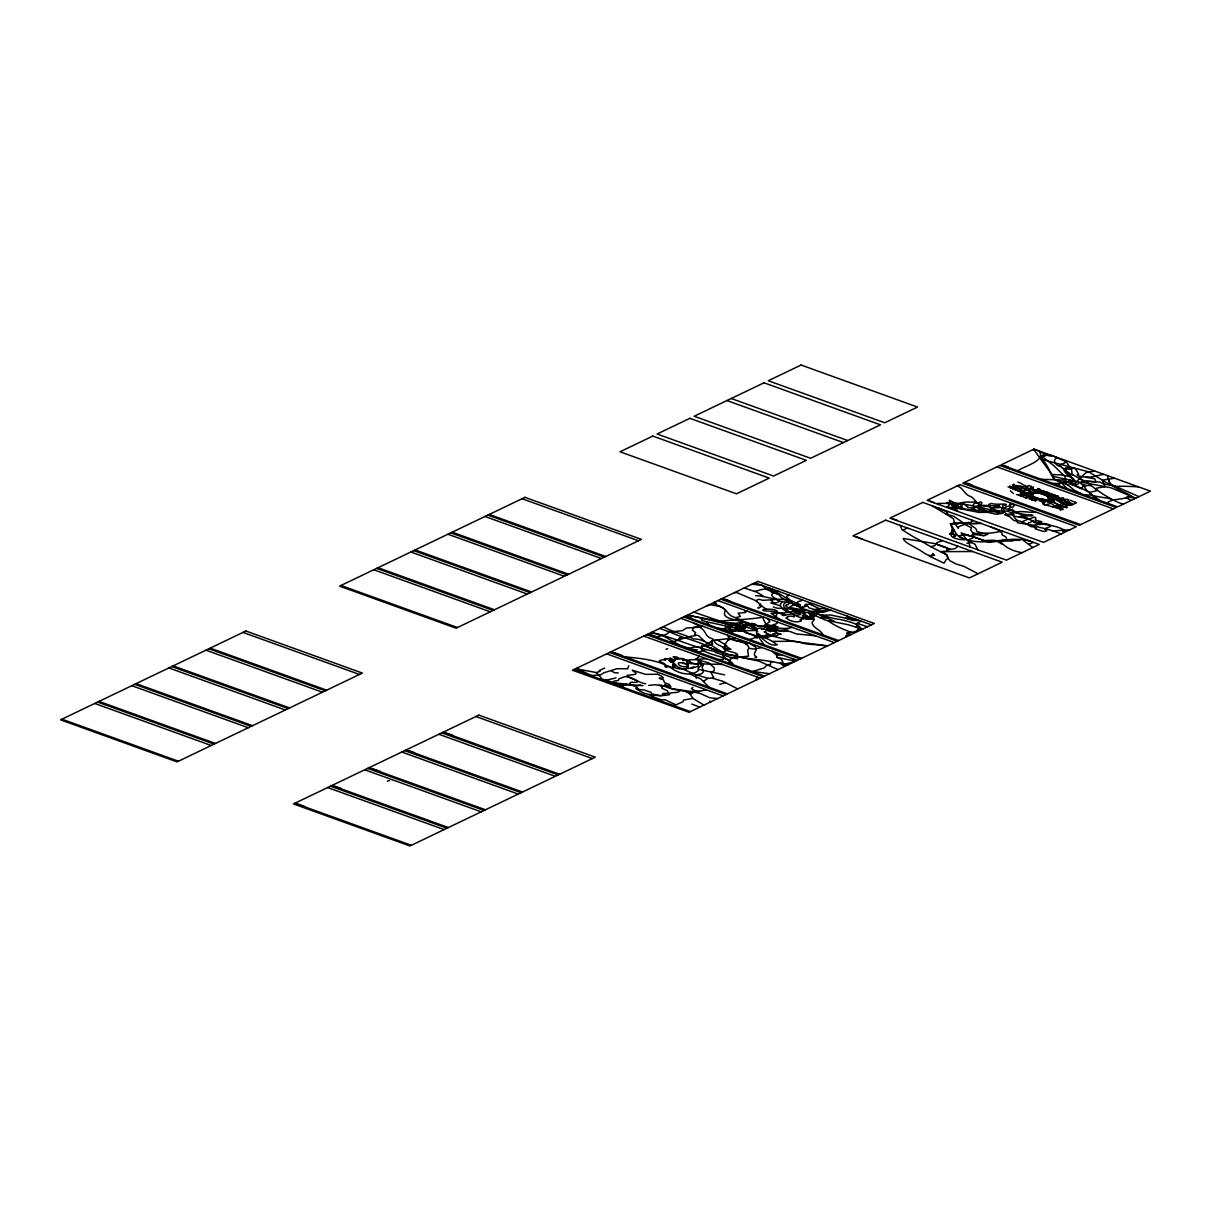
<?xml version="1.0" encoding="UTF-8"?>
<svg xmlns="http://www.w3.org/2000/svg" width="1211" height="1211" viewBox="0 0 1211 1211"><rect width="100%" height="100%" fill="white"/><g stroke="black" fill="none" stroke-linecap="round" stroke-linejoin="round"><path stroke-width="1.5" d="M958.355 528.405L954.465 522.925L953.526 518.913L948.319 515.417L946.911 511.965L938.828 508.181M1138.93 496.631L1114.983 486.126L1103.66 483.976L1099.679 481.978L1084.481 481.07L1083.603 482.387L1078.804 482.266L1070.448 480.131L1067.935 481.584L1062.637 482.19L1054.281 479.147L1053.373 476.423L1065.968 479.284L1065.438 483.022L1074.414 490.258L1080.969 493.634M741.026 629.024L742.752 629.735L735.228 628.479L744.371 629.084L744.765 631.34M744.175 630.174C747.338 619.941 757.45 626.193 759.6 626.193C766.336 627.086 766.896 623.15 770.59 625.648C758.389 629.266 742.752 620.562 732.049 616.308C726.963 614.068 726.055 606.772 716.367 605.833A3.436 1.196 10.2 0 0 715.429 605.682L710.751 604.758L707.133 605.727M846.792 636.653L845.823 635.593L848.321 634.927L846.519 633.126L855.148 631.718L859.598 628.857L862.762 628.993M690.527 694.297L684.548 690.512L670.44 688.529L664.006 686.092L661.191 686.44L662.356 687.212L661.963 688.302L667.246 690.679L668.911 693.282L662.795 693.479L665.339 694.842L660.252 695.735L651.457 693.782L651.124 692.359L644.297 690.028L636.35 689.21L638.424 688.817L636.305 686.698L630.023 684.457L609.33 682.353M669.123 684.472C666.761 683.488 663.537 682.732 663.976 681.021C664.688 678.977 657.195 678.765 659.617 677.933C668.411 679.946 658.86 674.3 657.391 674.27M1002.753 513.207C1004.615 513.161 999.908 509.498 1001.906 508.635C1005.539 507.803 999.257 504.064 1005.448 505.562C1009.762 502.55 996.653 505.471 991.567 503.398C980.955 506.501 1001.754 505.789 999.272 505.456C996.986 508.302 1013.259 509.498 1017.588 513.161C1022.901 514.115 1024.218 518.838 1029.607 519.625C1032.832 520.382 1042.989 525.831 1038.962 522.319A17.105 5.994 10.2 0 0 1040.87 522.395C1045.184 521.078 1032.12 521.124 1035.859 519.05C1036.495 514.206 1028.033 520.866 1027.927 518.459C1025.49 515.583 1013.304 518.051 1022.145 516.098C1024.567 515.265 1037.116 516.673 1031.409 514.811C1027.761 515.553 1020.752 513.449 1013.501 512.45C1019.026 510.724 1008.173 511.617 1012.79 509.241C1012.108 511.118 1004.055 508.726 1009.853 509.377C1007.491 506.44 1013.864 508.559 1014.485 505.184C1013.577 504.306 1006.598 502.777 1010.807 505.941C1007.325 506.092 998.591 508.287 1007.037 514.327L1013.35 514.054L1013.985 514.781L1004.721 514.751L1009.58 516.688L1013.743 520.427L1016.816 521.169L1017.694 522.834L1027.276 524.242L1030.546 526.513L1036.359 527.466L1035.314 528.692M1067.557 507.197C1057.566 506.455 1051.299 499.265 1041.505 499.204C1036.328 499.114 1033.937 502.535 1029.32 497.676C1015.545 491.303 1030.667 491.515 1033.997 497.464M718.804 659.586L723.572 659.193L724.829 657.724C721.605 655.499 721.695 652.139 724.814 651.609C728.189 650.579 719.955 647.809 724.799 647.113C723.588 642.905 730.309 640.135 729.431 635.881M957.114 485.959C964.107 488.078 963.487 494.482 971.343 496.813C975.566 499.719 977.701 505.91 984.785 506.183A14.138 4.95 10.2 0 0 985.572 506.183C990.689 505.986 988.539 508.847 996.259 507.651C1005.841 508.272 990.976 504.76 989.69 510.618M991.991 508.136C996.365 511.33 1001.497 511.375 1006.916 511.133C1014.091 511.905 1012.865 520.579 1020.555 521.305C1032.378 527.118 1048.166 527.89 1061.003 534.021M1030.682 489.123L1047.333 491.954M745.598 622.696C748.534 623.907 751.38 625.966 751.789 626.783M776.584 632.611C776.856 633.156 780.384 634.276 781.216 634.216C774.813 634.004 780.005 637.44 772.996 634.17M776.236 644.252C770.196 638.787 762.763 637.909 758.041 633.398M1046.758 500.113L1051.224 501.702M767.532 634.958L769.394 635.336M769.303 635.291L793.25 641.391L827.673 645.811M1013.789 484.067L1013.668 485.838A3.572 1.256 10.2 0 1 1014.954 486.247L1022.372 490.606L1023.855 492.832M1096.757 499.326L1086.767 490.349L1083.86 486.126L1085.798 486.005L1080.394 483.386L1082.785 480.495L1072.144 474.318L1071.584 469.898L1066.255 461.769L1054.372 456.471M1052.056 501.626C1054.993 497.751 1040.385 493.361 1035.541 491.817A21.571 7.554 10.2 0 0 1034.724 491.409C1028.184 487.049 1022.417 485.717 1016.317 487.11M1048.469 500.128C1049.241 490.001 1033.982 495.496 1029.728 490.516A14.653 5.132 10.2 0 1 1028.487 489.971L1029.108 489.592A2.528 0.893 10.2 0 0 1030.213 489.305L1031.136 489.289M1038.205 488.669L1039.053 492.756M1033.694 449.281L1040.567 459.045L1088.613 471.836L1102.373 480.177L1105.007 486.746L1096.56 488.139L1096.106 489.123L1097.378 490.516L1089.733 492.347L1071.145 483.356L1074.823 480.419L1059.504 464.963L1064.863 462.92L1065.332 460.422M1017.679 470.776C1023.628 466.22 1047.333 460.755 1038.675 450.78M765.791 635.366L767.199 636.002L767.123 635.048M817.107 614.068C821.088 613.932 821.512 618.579 825.327 616.777M1030.531 541.287C1008.385 534.732 985.739 547.281 963.956 538.728C956.932 537.396 955.479 532.083 952.694 527.557C946.911 519.549 964.35 524.953 968.558 522.319L970.677 523.031L971.933 520.14M786.272 618.155C789.648 620.895 795.763 623.12 801.394 620.986C796.55 618.473 806.299 619.865 804.437 617.777C802.469 616.157 800.88 616.096 804.271 614.628M861.717 629.493C858.902 623.786 849.471 621.637 840.101 619.442C828.581 618.397 818.152 612.433 806.45 612.342L798.791 612.857L795.339 611.055L783.184 613.114L770.998 613.205L779.506 619.215M1006.613 538.834L1005.872 536.912L1002.027 534.823A17.908 6.267 10.2 0 0 1001.997 533.279L1000.241 530.872L991.022 527.027M1017.967 490.803L1017.134 490.319A22.464 7.872 10.2 0 0 1016.725 489.819C1018.073 487.306 1025.217 488.457 1028.442 489.744M1021.009 488.139L1021.615 487.594A4.299 1.499 10.2 0 1 1022.629 488.063L1023.446 488.351M1033.452 493.392C1030.637 496.949 1016.74 492.105 1024.597 490.531M679.704 690.815L678.705 691.814C678.675 693.146 667.609 691.738 669.532 694.675L665.672 695.296C655.832 696.249 643.026 694.978 635.79 688.06M749.458 639.514C767.986 634.655 741.828 634.382 744.084 630.81L730.551 630.825A7.296 2.558 10.2 0 0 727.993 630.81L723.724 630.22M770.62 631.779L761.129 627.994L756.33 628.63L757.208 629.72L754.483 629.584L733.215 623.181L721.499 622.015L732.383 626.738L729.128 627.798L731.202 630.098L728.235 630.795M1052.45 506.803L1060.049 505.108L1061.517 503.14L1068.102 505.078L1063.243 506.622L1052.48 501.732L1045.35 501.157M798.73 604.864L800.426 605.106L797.701 603.381L797.867 601.64L801.077 600.898L801.531 599.627M1063.349 509.21L1058.384 507.137M762.082 636.577L759.751 636.88M1034.769 498.841L1034.694 497.676L1047.454 500.733L1049.347 500.067L1047.318 495.783L1037.131 492.166L1030.258 486.322L1031.545 486.262M1021.917 496.555L1020.389 493.755L1023.159 493.013M786.151 618.019L787.347 617.156M788.361 616.566C792.6 614.87 794.946 618.215 793.795 616.248M802 609.996C796.49 610.405 803.953 613.235 806.178 612.584M1048.469 497.736L1053.07 498.644L1057.839 496.01M1073.733 504.23L1063.349 500.325L1053.07 498.644L1055.629 498.917M1053.373 476.423C1049.014 471.185 1047.742 464.782 1042.626 460.165L1041.399 457.591L1042.353 456.85A26.869 9.416 10.2 0 0 1043.549 456.547L1046.471 455.397L1046.925 453.777M1060.306 483.219L1058.126 485.323M655.726 636.804C657.906 636.789 673.331 633.686 666.928 631.022L659.828 628.403M830.64 610.132L811.506 611.494L800.259 607.892L806.057 606.302L806.496 604.456L812.46 603.562M767.305 634.655L768.803 635.397L767.925 635.306M811.506 611.494L823.268 612.16L826.053 611.6L825.266 610.541M1058.656 507.666L1060.609 510.527M793.523 659.011L793.417 660.722L795.46 661.236M1058.747 504.669C1054.403 509.12 1063.879 505.426 1066.74 507.591M815.987 609.36C822.844 615.521 807.071 619.517 800.335 617.519A10.551 3.694 10.2 0 1 798.367 616.823C789.905 613.432 773.89 603.033 791.752 601.171M1068.798 499.704L1052.238 497.691L1050.633 496.359L1057.869 496.888M755.967 680.158L756.875 676.934M813.504 616.687L814.14 619.865L812.036 622.469C813.035 628.479 820.619 629.508 823.071 634.942M1043.413 503.065L1044.548 504.73M777.008 621.909L777.008 623.483L769.136 626.254L777.825 626.753L774.434 626.753L775.797 625.936L774.677 625.572L771.937 626.708L772.694 627.616L767.547 626.95L766.048 629.796M786.893 604.683C790.45 605.182 787.059 601.806 790.844 603.123C793.266 603.063 804.452 608.543 798.488 606.242L794.613 604.819L800.486 607.74M669.305 660.358C673.452 663.144 671.954 657.512 682.202 658.496C687.621 658.739 691.163 669.199 684.397 669.017M1015.529 489.093L1016.453 488.941M628.721 665.702L627.707 668.775L617.156 668.699L604.168 672.68L600.701 674.784L590.726 675.632M618.957 684.639L619.321 683.806M756.905 634.685L764.141 644.812M1038.705 498.584L1032.635 496.147A33.741 11.822 10.2 0 1 1032.09 495.693C1029.229 493.392 1035.511 493.013 1037.267 492.741M782.367 614.931L781.367 614.113L783.593 615.627L797.777 612.342A2.377 0.833 10.2 0 0 799.124 612.524L801.621 610.056L806.223 609.875M772.285 635.654C784.456 626.874 765.14 631.37 767.017 627.707C768.304 626.935 775.343 630.159 776.175 629.811C783.472 631.491 772.058 629.569 766.881 629.463M1028.109 519.065L1021.781 521.926M773.541 592.996L770.953 591.407L770.711 588.501M1012.578 484.839L1014.091 485.944M633.565 671.272L632.233 670.183L645.524 674.345L657.391 674.285M1134.556 498.644C1126.82 491.076 1111.244 489.259 1108.534 479.692M757.042 634.246L756.406 631.87L757.783 631.37M957.825 546.191L955.464 548.477L946.835 550.127L947.562 549.491L946.608 547.766L934.953 543.618L903.315 538.486C904.102 542.755 914.668 546.645 915.486 547.856C923.751 551.52 926.93 557.257 934.559 555.319M670.743 642.224C680.627 640.15 685.123 636.714 695.326 635.684L694.614 634.14L695.704 632.687L692.298 630.098L694.054 627.131L702.516 626.163M776.206 616.717L776.539 614.537C781.11 610.541 767.078 611.464 764.05 610.692M1129.802 495.662C1123.384 500.794 1113.545 497.539 1106.975 503.034M756.285 628.887C751.183 627.722 751.986 625.527 753.318 626.405C753.605 625.315 747.823 623.059 746.324 622.696M781.806 602.503C777.432 605.318 784.001 610.889 788.058 612.145M810.447 617.428L808.524 617.746M706.331 689.831L692.859 692.616L690.285 694.554L693.116 698.535L703.909 705.12M775.403 630.023L775.585 630.129M860.612 630.023L856.752 627.374L848.275 624.755L825.539 620.138L807.979 612.463L813.353 615.476L814.064 615.006L812.233 613.266L814.14 612.16M799.472 614.704C797.761 615.612 793.841 614.567 793.72 616.172M787.846 664.884L772.512 661.675L770.438 662.508L770.544 664.582L766.109 665.793L764.186 667.942L752.198 671.636M804.286 614.598L805.724 615.824L803.968 615.642L806.511 616.581L803.635 616.414L806.284 617.671L810.522 615.945L809.402 614.007L813.762 616.581M1052.556 494.012L1035.844 490.198M1028.835 494.603L1031.545 494.073M626.602 684.306L621.531 686.758M712.901 640.407C709.828 644.176 698.308 644.842 702.153 650.05C710.161 654.621 719.243 655.923 727.72 659.314M652.684 698.005L653.38 696.991L661.6 699.897L665.293 699.852L675.905 704.863L682.928 701.759L683.64 700.019L693.025 698.414M975.536 503.004C980.94 504.427 978.715 500.082 982.015 502.807C977.292 507.697 988.706 503.11 990.386 507.787M802.545 607.059L805.043 606.03M1059.489 507.212L1054.281 505.744C1049.059 501.384 1039.704 495.95 1032.347 500.325M1064.045 503.852L1061.472 505.85M735.849 617.686L740.436 616.429L738.135 613.235L745.688 612.448L744.916 611.676L747.02 611.086M1035.344 501.399L1036.071 500.476M831.003 610.268L826.069 611.071M746.718 622.817L747.293 623.438L745.28 622.742M942.43 540.621L936.89 542.664L934.816 545.661L930.79 546.721L922.827 542.104A142.262 49.818 10.2 0 0 913.457 536.851L902.059 529.767L900.182 525.377M1052.223 530.978L1069.828 529.782M903.058 530.297L907.19 527.905M811.718 611.691L812.233 612.63M811.764 618.639L813.459 618.215M785.894 606.075L788.27 607.695L800.274 610.117M781.7 613.962L780.111 613.25M861.006 621.092L856.313 624.165L859.477 627.404M767.486 618.473L769.818 621.758L763.596 625.799M856.132 627.177L858.099 626.148M1029.214 492.196L1029.244 490.712L1025.46 489.153A23.07 8.083 10.2 0 1 1025.157 488.881L1025.096 488.79M1013.546 493.528L1010.337 490.849M613.008 683.685L613.75 682.837C611.979 679.22 619.593 682.308 618.791 678.962L624.694 676.677C632.49 676.298 638.076 682.883 645.66 683.776M1033.437 542.346L1028.563 544.45M1107.414 475.62L1109.624 483.704M699.413 656.18L696.492 659.132L703.213 664.173L698.338 667.73L698.02 670.985C690.452 676.343 679.749 673.679 672.938 669.214C660.025 660.025 641.073 658.421 624.967 656.846M776.463 632.763C777.235 630.553 763.778 630.719 774.889 630.25C777.311 631.158 794.643 628.57 785.106 631.052M792.827 611.116L792.963 609.89L796.929 609.663M822.042 615.188L830.685 615.006L851.394 619.426L856.555 619.487M1073.536 484.415L1086.07 472.608L1094.623 471.049M697.036 659.723L708.662 662.841L714.323 667.851L714.112 670.879L710.933 672.408L713.703 677.554L710.251 678.236A21.041 7.372 10.2 0 0 707.648 678.311L694.584 674.239L677.373 666.716L672.635 661.842L674.815 660.464C674.754 656.513 679.522 661.388 675.889 658.209M696.174 651.412L697.233 649.913L691.118 649.141L679.765 645.236L662.493 635.457L651.624 632.339M1044.639 492.014L1046.213 494.209L1045.365 495.057M663.356 626.708C672.71 632.127 683.821 634.201 693.691 638.924C709.071 638.908 718.153 654.379 733.518 655.181C746.218 659.193 759.418 659.405 772.512 661.675M748.898 642.905L745.749 643.904M757.692 660.389L756.739 660.298M703.667 681.203L708.057 678.296M1031.939 495.829C1023.931 496.071 1018.89 489.562 1030.728 493.876M704.878 646.008L703.758 644.979M1073.037 504.563L1068.692 504.563M975.642 501.748C968.391 503.019 962.442 500.143 957.629 505.577A2.831 0.999 10.2 0 0 957.659 506.137C970.813 513.131 987.873 508.998 1002.012 513.434M971.237 509.528L974.083 508.787L975.037 506.849L977.731 506.728L958.552 503.186L936.845 503.504M1024.491 493.937L1021.827 496.041L1026.005 498.024M669.895 661.206C669.577 658.315 675.284 660.343 670.092 657.936C668.442 660.146 669.229 657.512 664.627 659.632C650.61 661.085 668.82 662.296 664.854 666.519L666.534 667.488L667.67 666.186L673.558 667.866C670.637 663.976 675.208 662.16 673.831 664.355C672.12 667.216 678.19 665.899 673.452 665.883C672.741 666.534 674.648 668.018 676.132 667.942C677.66 670.849 711.735 666.489 692.586 663.295M692.813 687.424L691.42 688.635L694.781 690.482L692.435 691.481L701.048 693.797L709.57 697.703L717.533 698.58M1021.615 487.594L1021.509 486.686M735.41 630.901L730.006 632.49M1053.646 502.398L1054.372 500.703L1052.919 500.325A4.572 1.605 10.2 0 1 1052.359 500.264L1048.438 497.842M1036.888 498.478L1032.438 496.268A13.306 4.662 10.2 0 1 1031.545 495.662L1028.23 495.223M1050.497 502.565L1049.77 503.791L1044.926 504.866M1047.364 496.374L1051.269 496.192M780.717 613.266L777.053 612.327M1014.561 511.981L1011.548 513.449M604.667 668.078L599.278 670.531M947.199 550.142L947.486 551.187L941.023 551.716M1043.837 494.482L1045.956 493.634M1048.469 492.377C1044.427 494.542 1058.656 500.31 1050.3 502.111M813.005 616.838L811.415 617.232M604.607 680.643L616.021 677.888M805.209 609.557L802.878 612.978L807.586 616.187L805.527 618.14L805.905 619.23L813.595 619.093M1014.833 512.631C1020.918 510.058 1028.699 513.176 1035.526 511.95M1063.409 497.766L1060.109 498.372M1042.732 503.564L1045.714 501.293M804.937 606.136L805.148 604.395L806.465 604.501L809.054 607.892L822.693 611.858L816.789 612.115M696.84 690.875L695.72 691.436L696.809 691.769M820.695 618.034L827.022 618.064L834.273 621.198M681.248 637.274L678.781 638.409L679.81 638.742M682.626 660.479L695.053 659.571L697.112 658.345M1089.839 493.044L1099.376 500.294M744.765 624.921L742.661 624.528M734.471 592.633L737.045 592.679L756.875 601.095C756.073 599.278 759.615 598.749 762.294 600.278C775.857 600.126 792.085 595.328 802.363 608.861M799.532 614.461L800.789 614.355L796.535 612.963L798.549 612.978L798.851 612.009L795.218 611.071M775.706 629.311L776.478 629.084L773.163 628.494M794.234 614.9L794.098 614.794M727.978 662.901L730.505 661.236L729.34 659.586L733.578 657.755L748.519 656.135L747.702 650.352C752.152 644.63 740.678 641.542 736.455 640.528A21.995 7.705 10.2 0 1 732.383 639.332L728.477 638.636L715.625 640.119M786.287 609.481C789.012 608.573 790.208 605.455 794.628 605.046L787.846 601.367L789.966 599.839L786.544 597.28L786.938 596.024L789.527 595.282M1041.627 455.624L1045.411 454.382L1051.224 455.336M787.332 617.035L788.24 616.581M1021.312 496.328L1024.491 495.163L1031.015 495.269M699.352 660.918L697.899 662.22L703.182 665.49L702.168 667.337L703.364 671.833L701.684 673.785L695.629 675.042L696.416 678.266M1012.578 486.989L1015.635 486.64M732.261 664.445L733.139 663.991L731.928 662.72L725.222 658.496M768.258 587.607L768.864 587.835M763.596 617.065C748.474 619.729 733.775 619.487 717.866 621.561M1018.905 495.466L1023.113 495.284M973.326 520.639L972.009 521.199M989.493 509.695L999.257 511.39M1029.259 499.204L1034.466 497.403M1031.636 500.067L1033.664 499.174M1070.418 482.054C1079.092 481.267 1065.907 474.894 1064.545 471.246A4.708 1.65 10.2 0 1 1064.242 470.534L1065.453 470.625L1065.256 468.036L1067.814 467.476L1075.338 468.687L1078.32 473.456L1078.698 474.651L1077.275 474.5L1078.184 476.014L1094.774 478.769L1095.985 481.872L1086.161 481.251L1091.308 485.611L1083.239 485.263L1081.484 488.835L1072.704 484.96M706.407 658.708L695.053 659.571M774.207 629.16L773.148 628.479M1103.842 474.394C1097.605 475.075 1092.791 477.967 1086.131 476.862M667.064 686.365L654.984 684.73L648.672 685.441M1075.671 502.187L1074.717 503.761M847.306 616.157L847.912 617.61L852.075 619.351M693.161 622.772L700.912 627.147L686.47 628.009L682.58 630.613L669.032 632.187M1072.416 485.005L1069.116 483.461L1070.615 482.023M798.064 605.273L798.912 604.97M1002.723 513.267L996.426 514.281L987.858 512.329L978.942 512.42L958.87 508.453L956.084 508.998L957.417 510.951L951.831 508.226L962.185 507.015L961.065 506.092A5.222 1.832 10.2 0 1 960.807 505.623L962.412 504.957L959.793 503.519L964.228 504.17L968.24 507.424M957.765 527.451C964.849 522.864 972.1 523.606 980.395 523.182M667.034 686.107L667.791 686.395M778.037 669.592L758.586 660.994L726.691 654.455L705.438 646.114L719.016 651.412L715.247 652.396L730.172 657.285L737.575 658.845L735.804 654.909L737.696 655C736.984 651.685 726.282 652.214 724.572 648.627L730.975 649.338L726.04 646.296L726.751 645.978L725.631 644.752L717.23 640.014L712.416 640.452L710.433 641.997L712.25 642.663L712.673 644.025L711.251 644.025L712.174 644.449L705.438 646.114L701.759 645.508M1040.915 493.361L1043.504 490.576M1052.601 483.34L1058.914 483.492L1064.197 482.235M670.228 661.63L668.941 660.676L669.986 659.783M702.713 618.518C697.566 621.243 708.919 620.093 708.571 624.74M789.527 602.775L779.642 601.216L776.463 602.821L771.013 603.002L780.474 605.924M1042.096 493.8L1045.002 492.438L1037.736 488.502M934.468 555.244L932.364 555.183L932.985 553.488L932.682 555.062L929.125 556.061L944.065 563.176L946.306 559.421L948.168 558.543L950.166 560.875L956.357 564.099L963.88 566.354L978.034 573.757M797.489 604.577L796.096 603.229L797.701 603.381M777.417 644.691C768.637 647.143 762.37 637.576 756.981 633.504M1023.552 494.693L1022.372 494.572M1070.494 504.397L1072.219 504.548M1138.461 486.837C1128.819 486.353 1122.415 485.974 1113.908 486.595M1013.895 516.128L1025.081 518.141M860.098 628.676L860.703 629.024M931.804 505.653L945.488 513.782L947.577 513.131M665.974 649.278L667.745 648.733M387.399 781.186L389.488 780.52M741.404 627.147C738.226 625.905 734.26 623.726 730.4 623.589C735.244 623.786 738.392 622.439 742.737 622.621C739.86 623.362 739.679 624.331 739.376 624.286C736.939 624.8 743.705 625.36 742.01 625.769C746.127 626.39 743.554 623.483 751.607 626.617M1013.41 487.306L1010.776 487.912L1015.015 489.698M779.339 594.162C779.263 599.097 791.873 601.852 794.81 604.743M1056.885 458.061C1051.632 460.059 1055.931 466.311 1061.154 466.644M769.939 627.934C777.462 627.131 785.016 630.023 792.039 627.328M707.133 622.091C716.291 623.256 747.49 632.157 741.208 627.177M801.879 608.649C798.352 610.919 793.19 606.56 790.541 608.724L796.369 609.345M1054.705 498.75L1056.264 498.221M727.584 635.2C729.794 642.012 743.448 641.194 750.487 643.48M685.214 690.8L692.435 691.481M967.967 507.606L974.234 507.969L973.629 509.15L977.095 510.633L981.167 510.088L977.913 508.348L978.17 507.212L983.922 510.83L986.602 511.193L979.26 507.137L980.713 506.909L980.607 505.941L978.503 505.35L976.929 506.38L989.493 509.634M785.878 605.379L786.862 604.698M667.715 686.395L670.758 686.349L668.82 684.351M948.319 514.751L953.693 516.264L963.835 523.197L959.233 522.925L957.084 524.257L950.241 523.591L952.209 528.299L951.543 532.265L949.545 534.172L951.937 533.067L952.224 531.024C954.223 527.951 954.298 531.584 952.89 532.416L952.724 533.491L956.024 535.005L954.752 535.867L955.54 536.352L953.829 536.458C955.418 534.308 951.104 533.007 951.119 535.777C952.845 538.517 960.247 539.985 964.895 539.712L958.749 535.898L964.319 534.732L970.238 535.958C973.72 533.309 982.166 535.61 983.695 535.913C994.821 531.493 983.165 535.111 973.099 532.946M728.341 640.059L734.956 637.864M972.902 523.803L981.031 523.424M1047.152 493.134L1045.835 493.407M776.675 599.309C769.666 598.098 760.811 595.645 755.634 595.676M601.367 679.477L600.898 677.479L596.402 672.589L578.177 669.138M1067.905 504.669L1071.765 505.184M978.185 506.607C974.355 509.271 970.45 504.593 975.506 503.019M674.33 631.718L671 632.081M1023.083 490.5L1028.487 489.971M971.343 542.664L966.847 543.255M799.85 610.556C795.445 611.903 799.215 609.996 797.262 609.693M785.016 663.991L793.962 661.963M1114.559 478.224L1102.373 480.177L1108.928 484.203L1114.983 486.126M777.598 612.251C777.901 607.877 758.389 608.997 763.641 610.586M1096.258 499.129L1097.605 498.947M963.714 523.031L965.878 523.182M668.457 631.234C680.158 637.38 694.554 639.983 706.83 645.766M761.795 647.552L754.226 649.02L749.185 648.354M1052.874 455.972C1045.577 457.122 1040.249 449.553 1032.892 449.659M758.752 608.527C755.301 606.317 764.519 608.785 759.282 604.667M781.912 654.818L776.751 655.318L772.33 651.367M1025.808 497.903L1034.012 497.131M1016.468 494.588L1032.302 496.041M1054.63 507.212L1058.353 507.348M775.736 598.885L776.978 599.324M815.866 609.375L822.95 608.452L827.794 609.103M972.645 551.535L941.25 551.641L946.73 554.82L948.168 558.543L946.775 554.926L930.79 546.721M1053.252 498.569L1055.326 498.993M742.752 624.392L744.462 624.815M1063.848 469.172L1071.735 469.141M826.417 608.618L825.645 608.679L826.144 610.208M768.652 634.852L767.744 634.337M698.096 652.108L704.893 650.231M1021.448 496.01L1020.601 496.086L1021.509 496.238M998.303 541.847C999.711 540.197 1017.058 541.423 1012.32 540.348M1033.619 487.004L1031.106 487.655L1030.349 489.305M1050.209 502.353L1047.348 501.929L1046.349 500.31M722.271 664.43L682.565 663.416M1018.799 491.076L1026.716 492.801M1047.424 495.889L1052.707 495.995M966.469 534.641L968.194 535.262M701.956 647.431L695.947 646.719L688.105 648.506M754.892 624.316L753.969 625.209L755.785 625.209L754.317 623.786L751.168 623.468L754.498 623.983M772.285 635.79L766.048 633.005L766.003 631.9M662.508 685.487L658.951 685.29M782.972 630.976C785.076 633.02 784.153 630.189 779.278 630.674M773.072 641.421L795.022 641.24L799.608 642.269M725.51 682.686L719.728 684.291M1017.861 482.114C1022.145 482.917 1025.157 488.033 1029.517 485.535M1071.205 476.892L1061.426 474.894L1051.663 474.53M1042.959 503.261L1039.447 498.765M743.978 630.825L756.497 630.386M1048.983 495.027L1054.781 494.648M1050.664 496.283L1046.758 495.799M1029.078 495.799L1030.697 495.904M1084.814 494.996L1090.96 494.981A6.827 2.392 10.2 0 1 1092.322 494.951M1111.077 498.841L1094.411 496.026M762.022 585.367L752.031 584.217M792.963 611.146L796.444 611.903M754.302 591.407C757.738 591.044 763.52 587.971 770.014 589.227M674.815 660.464L673.467 660.495L673.392 661.539M799.926 610.344L796.414 609.633M1065.423 480.177L1041.369 479.299M764.868 637.001L762.234 636.441L765.715 635.275M600.217 671.288L596.402 672.589M615.279 684.503L643.086 685.638M718.35 628.282L730.975 629.417M784.849 631.082L783.335 631.052L789.769 631.415L796.308 633.913L815.533 635.82M618.261 672.938L614.249 672.665L611.6 670.924M828.127 620.789C834.167 625.451 843.567 629.614 851.439 632.369M1002.345 531.114C992.626 532.946 984.558 534.868 976.687 531.296C977.186 527.315 970.632 526.603 969.511 523.288M771.256 591.725L778.173 591.195M1132.936 497.6L1126.835 497.267M692.404 663.34L689.241 662.084M789.148 599.793L777.114 592.482C770.196 593.057 769.924 595.812 776.463 599.082M760.311 603.911L759.766 604.592M712.598 678.281L722.831 681.278L737.726 688.908M1028.411 491.333L1030.955 491.56M778.688 630.643L782.972 630.946M741.949 629.069C749.382 628.978 733.775 631.461 743.176 630.855M1057.021 496.086L1054.221 495.98L1047.5 492.726M633.565 671.5C640.891 674.845 630.613 674.799 627.041 675.344C625.512 677.57 645.191 682.081 634.488 682.399A4.133 1.453 10.2 0 1 633.565 682.338C627.071 681.157 629.569 687.485 640.513 685.002M729.522 627.646C725.071 626.057 723.648 628.585 725.556 630.522M773.299 606.923C779.248 609.844 785.333 607.105 791.388 609.527M1044.911 491.56L1044.018 491.833M859.628 620.607L853.013 620.395L845.581 618.185M1044.926 492.332L1037.963 492.287A6.691 2.346 10.2 0 0 1036.495 492.801L1030.394 494.663M742.585 656.937L743.917 657.043M1043.08 504.2L1062.531 509.604M1073.097 474.939L1071.054 474.591L1062.274 467.764M962.034 508.59L946.881 507.061L949.318 504.957L948.168 503.594M775.464 629.342L774.616 629.19M1019.783 540.288L1003.071 540.469L989.326 542.407L961.156 532.87L968.77 541.892L970.102 547.024M600.989 678.735L616.399 683.443L621.833 686.38M1040.416 489.456L1038.175 489.274M1052.843 498.614L1053.842 498.871M745.915 632.293C753.424 635.987 767.759 640.907 772.981 634.155M754.998 657.391C759.887 657.724 752.939 656.438 754.529 653.244L756.315 649.701L755.573 646.977L749.745 643.586M1052.344 494.709C1055.992 493.71 1070.463 509.377 1054.569 498.993M720.923 621.531L721.953 621.697L687.333 615.218M781.731 613.599L779.309 613.16M764.898 637.001L762.249 636.759M826.447 646.386C817.788 643.707 808.585 645.448 800.38 642.405M689.226 661.872L690.376 661.615L681.566 658.769L677.191 658.89L678.024 657.936C678.205 656.68 674.118 656.967 673.165 656.877L673.694 657.316C681.899 659.026 670.41 656.862 675.556 658.133M664.763 684.412L672.756 689.12L692.571 692.722M699.791 691.496L694.297 690.906M811.642 618.624L809.357 617.761M744.19 587.986L756.708 592.088L763.172 595.994M769.394 673.725L752.682 671.409M1026.413 489.199L1025.49 489.168M730.672 629.22L739.512 630.886M744.871 628.206L687.863 614.961M698.808 669.426L724.602 674.86M1066.785 481.857C1070.1 481.766 1079.304 487.185 1078.804 482.266M776.72 657.316L793.417 660.722M857.206 630.083L860.067 630.28M693.858 612.1L716.624 619.971A5.313 1.862 10.2 0 1 718.335 620.426L719.183 620.971M650.731 632.763C673.407 636.562 693.736 648.173 716.201 651.594M824.842 616.55L821.134 615.158M746.385 669.532L750.911 671.166M770.953 590.196L774.026 590.907M1013.107 485.127L1013.864 485.339M1013.985 485.187L1021.494 486.338M733.351 630.901L731.202 630.098M1039.099 500.839L1045.335 501.687M689.907 674.058L700.806 678.962L709.116 687.227M695.311 634.882L698.747 635.775L704.56 641.3M756.603 635.684C752.667 636.925 754.937 634.397 755.316 637.41C760.069 639.499 754.907 635.124 759.085 636.789M867.454 626.738L857.055 623.317M1051.723 501.869L1047.924 500.703L1048.726 501.384M1131.029 500.4L1125.927 497.63M700.215 627.57C707.436 632.021 703.833 636.093 712.658 638.893C714.626 641.542 715.02 643.117 718.199 644.842L727.478 649.202M1029.305 492.468L1032.166 493.77M1045.275 500.597C1050.209 502.217 1059.413 499.553 1048.423 497.115M737.136 627.359C742.964 628.615 732.458 626.935 737.121 627.343M787.392 665.111L780.111 663.053M1058.596 500.673C1061.744 501.869 1073.657 506.365 1067.951 499.734M963.169 523.5L971.494 527.86L970.647 529.949L973.356 533.521L973.084 537.866L968.861 539.606A8.295 2.906 10.2 0 0 969.95 541.589L975.143 544.375L977.64 549.733M950.302 549.158L936.012 544.057M1017.376 490.531L1015.408 489.895M1021.145 491.681L1008.021 486.822M1070.176 504.003L1070.933 504.26M691.844 704.075L699.761 707.088M1045.244 500.567L1040.067 499.326M747.429 624.134L753.06 625.587M1004.146 465.569L1008.279 467.052M996.956 466.871L1113.393 508.908M1038.221 488.881L1039.205 489.38M1017.195 488.881L1009.656 486.035M967.044 483.204L971.903 484.96M731.247 398.495L847.685 440.532M964.168 482.584L1080.606 524.62M726.948 400.538L843.416 442.59M929.972 501.066L934.196 502.595M1022.008 552.7C1012.699 551.005 1005.584 547.841 1000.135 541.09M892.946 518.853L897.079 520.336M855.874 536.609L862.247 538.91M522.047 498.72L638.485 540.757M754.968 582.809L871.405 624.846M779.642 601.216L776.448 599.4M725.041 599.248L730.203 601.11M489.259 514.433L605.697 556.47M722.18 598.522L838.617 640.558M487.882 515.084L604.35 557.136M720.817 599.188L837.27 641.225M484.99 516.476L601.413 558.513M717.911 600.565L834.349 642.602M688.045 617.02L692.253 618.549M452.203 532.189L568.625 574.226M685.123 616.278L801.561 658.315M450.81 532.855L567.278 574.892M683.746 616.944L800.199 658.996M447.919 534.233L564.356 576.269M680.839 618.337L797.277 660.373M650.928 634.761L656.937 636.925M415.131 549.945L531.568 591.982M648.052 634.034L764.489 676.071M413.738 550.611L530.206 592.663M646.674 634.7L763.127 676.752M410.847 552.004L527.269 594.041M643.768 636.093L760.205 678.13M613.901 652.547L621.924 655.439M378.059 567.717L494.497 609.754M610.98 651.806L727.417 693.842M376.666 568.383L493.134 610.42M609.587 652.472L726.055 694.509M373.775 569.76L490.213 611.797M606.696 653.849L723.134 695.886M576.83 670.304L581.219 671.893M340.987 585.473L457.425 627.51M573.908 669.562L690.346 711.599M243.002 632.414L359.44 674.451M475.923 716.518L592.361 758.555M446.011 732.943L452.975 735.455M210.214 648.127L326.652 690.164M443.135 732.216L559.573 774.253M208.837 648.778L325.305 690.83M441.773 732.882L558.226 774.919M205.931 650.171L322.368 692.208M438.866 734.275L555.304 776.312M409 750.714L414.646 752.758M173.158 665.883L289.58 707.92M406.079 749.972L522.516 792.009M171.765 666.55L288.233 708.586M404.701 750.638L521.154 792.69M168.874 667.942L285.312 709.979M401.795 752.031L518.232 794.068M371.883 768.455L380.36 771.528M136.086 683.64L252.524 725.677M369.007 767.744L485.444 809.765M134.693 684.306L251.161 726.358M367.614 768.41L484.082 810.447M131.802 685.698L248.225 727.735M364.723 769.787L481.161 811.824M334.857 786.242L341.411 788.603M99.014 701.411L215.452 743.448M331.935 785.5L448.373 827.537M97.622 702.077L214.09 744.114M330.542 786.166L447.01 828.218M94.73 703.455L211.168 745.492M327.651 787.559L444.089 829.58M297.785 803.998L305.187 806.677M61.943 719.167L178.38 761.204M294.863 803.256L411.301 845.293M747.248 624.119C740.89 619.093 719.062 620.183 725.661 610.193C721.817 605.667 715.413 605.803 714.127 602.382M756.557 628.539L753.499 625.83M1064.378 532.386L1062.743 531.357L1064.197 530.055C1055.462 524.757 1042.126 524.726 1033.694 522.395C1033.134 519.247 1030.985 523.091 1028.411 522.834C1024.945 527.875 1039.477 523.742 1041.672 524.454C1040.264 522.441 1047.576 523.818 1049.725 524.938C1051.935 526.573 1048.287 527.209 1046.047 528.193C1041.384 529.313 1051.072 530.463 1044.276 531.447C1041.021 531.084 1036.222 528.95 1035.314 528.707M976.233 537.76L984.24 540.545L990.28 540.318A34.044 11.913 10.2 0 1 993.081 540.257L995.957 540.484L1002.118 544.223M1076.473 502.928L1070.539 500.34M1069.767 503.837L1061.29 498.69M1021.13 492.499L1019.813 491.696M653.38 696.991L649.414 694.675M777.114 592.482L771.407 588.758M770.756 589.999L771.891 590.453M1068.617 485.293L1062.758 482.78M722.483 652.532L709.177 647.582M709.525 701.184L710.857 701.774M948.319 515.417L945.488 513.782M785.031 615.021L782.503 613.16M1082.21 482.326L1111.092 487.806L1135.646 498.266M1065.09 506.667L1066.27 507.803M714.505 602.2C719.243 604.092 712.204 603.608 713.718 605.167M1091.459 485.793C1100.209 492.665 1111.365 500.188 1123.127 504.215M756.33 601.413C761.25 604.334 762.097 607.256 766.079 608.815L766.624 609.209M1070.448 480.131L1065.453 479.026L1064.878 476.468L1053.494 465.387L1041.248 455.911M810.31 604.501L819.756 608.8M1023.673 540.681L1032.847 547.508M775.524 652.517L777.371 653.91L776.66 657.225L781.262 659.162L783.078 662.689L781.246 664.082L784.743 666.368M1059.897 498.326L1057.294 495.556M849.547 632.717L848.578 632.021M774.768 612.176L775.615 612.781M771.316 602.866L772.86 601.504L770.892 600.156M850.909 634.67L848.109 632.838M972.266 535.731L976.308 537.881M762.324 585.473L766.957 589.575L778.522 594.737M606.348 681.278L603.699 679.492M753.726 583.414L753.923 584.262M1084.481 481.07L1079.682 478.254M997.425 513.07L996.35 511.526M1067.209 488.654L1061.896 483.34L1053.449 478.723L1049.422 471.064L1040.567 459.045M1046.213 494.209L1047.333 495.799M762.688 616.732C763.172 621.531 770.529 626.708 761.356 629.478M594.177 676.873L576.481 668.336M1049.982 495.662L1047.848 493.422M769.469 588.046L770.09 589.091M728.28 637.894L728.538 639.62M664.748 659.389L665.626 659.965C660.722 658.133 670.97 658.36 664.748 659.389M671.484 660.782L671.484 660.782M954.949 502.989L954.283 503.534L957.75 504.73L954.707 504.669L957.492 506.047L956.508 506.319L957.265 506.879L953.693 506.47L951.604 505.456L954.752 505.365L950.226 504.124L952.83 503.897L953.647 504.866L953.784 503.519L949.015 503.594L946.851 502.504L950.241 502.641L949.242 500.128L954.949 502.989M671.166 660.267L669.91 660.419L671.197 660.237M688.105 666.413C679.28 668.881 672.362 659.495 685.562 663.84L688.105 666.413M674.663 665.157L673.422 665.127L674.663 665.157M672.468 661.842C674.149 663.068 669.94 661.66 672.468 661.842M764.338 631.779L765.67 632.263L764.338 631.779M694.07 667.306L691.542 667.67L694.07 667.306M780.262 630.946L779.506 630.886L780.262 630.946M245.909 631.022L60.55 719.834L177.018 761.886L362.377 673.074L245.909 631.022M524.953 497.327L339.595 586.139L456.063 628.191L641.421 539.379L524.953 497.327M652.82 436.066L620.032 451.779L736.47 493.816L769.257 478.103L652.82 436.066M689.892 418.31L657.104 434.007L773.541 476.044L806.314 460.347L689.892 418.31M764.035 382.782L694.175 416.251L810.613 458.288L880.488 424.834L764.035 382.782M801.092 365.026L768.304 380.738L884.741 422.775L917.529 407.063L801.092 365.026M478.845 715.111L293.471 803.922L409.939 845.974L595.297 757.163L478.845 715.111M757.889 581.416L572.515 670.228L688.983 712.28L874.342 623.468L757.889 581.416M885.741 520.155L852.953 535.867L969.39 577.904L1002.178 562.192L885.741 520.155M922.812 502.398L890.024 518.111L1006.462 560.148L1039.25 544.435L922.812 502.398M959.884 484.642L927.096 500.34L1043.534 542.377L1076.322 526.679L959.884 484.642M999.862 465.478L962.79 483.25L1079.243 525.286L1116.315 507.53L999.862 465.478M1034.012 449.114L1001.225 464.827L1117.662 506.864L1150.45 491.151L1034.012 449.114M671.439 662.129C668.744 661.463 674.255 663.189 671.439 662.129"/></g></svg>
